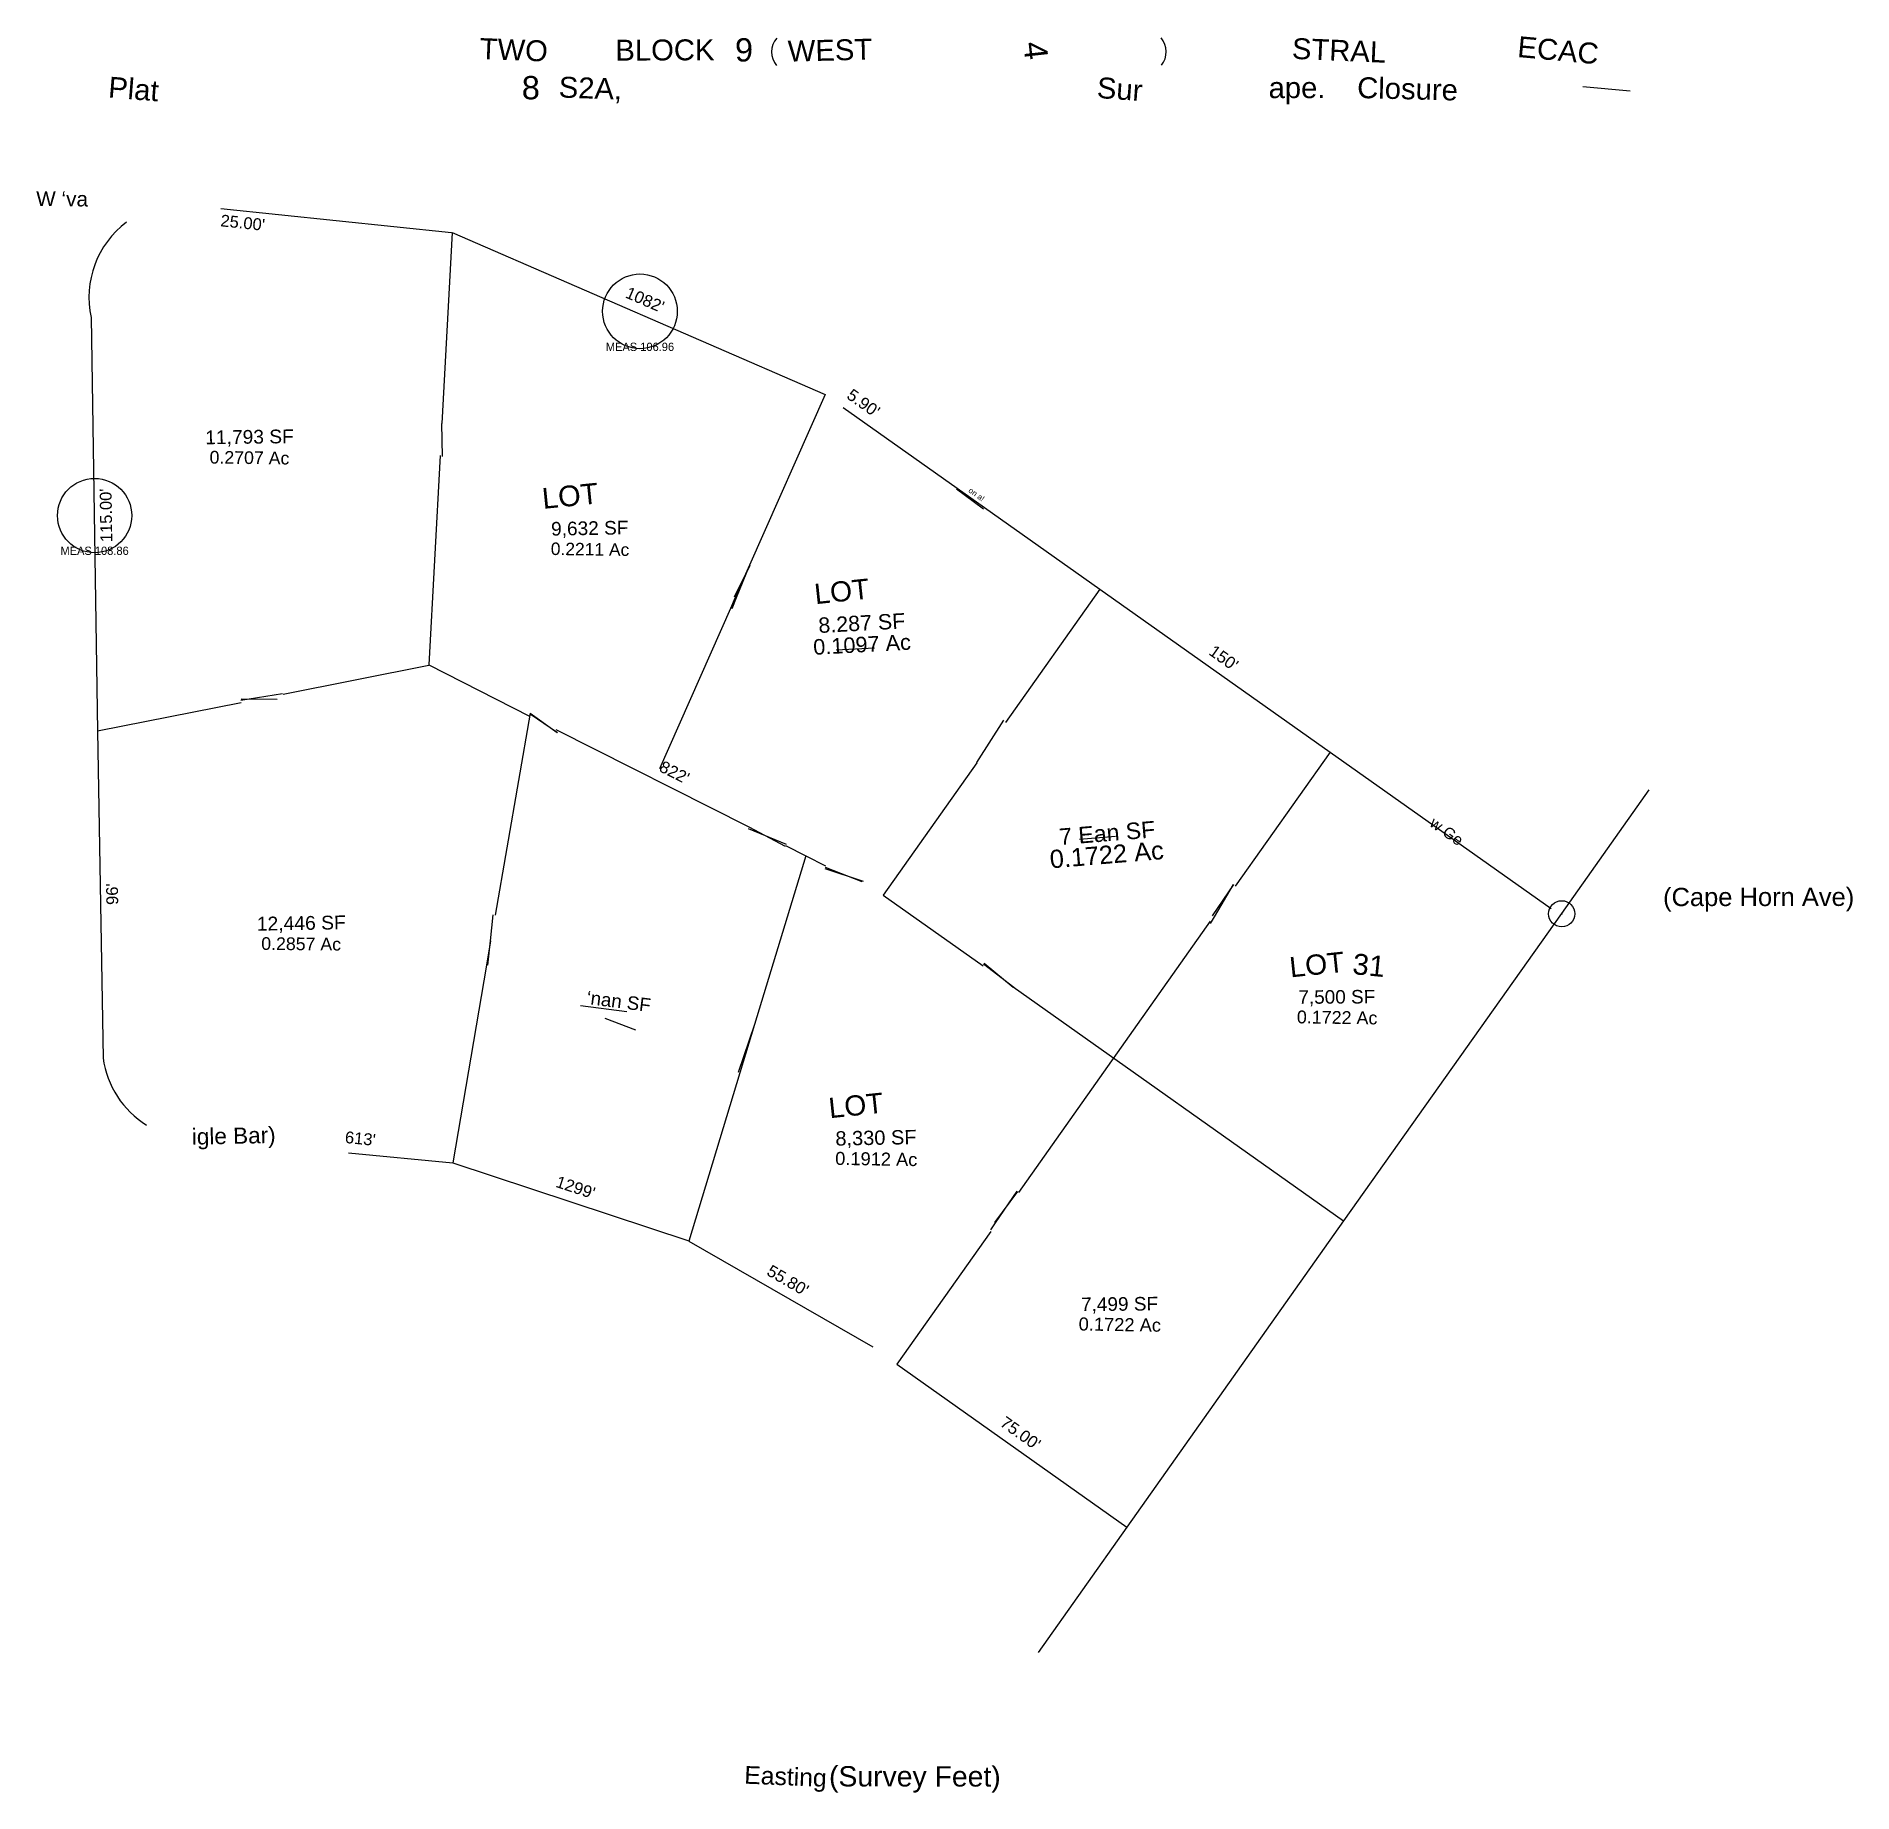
# Model space of a CAD drawing. Header units: feet. Extents: x 108 to 586, y 5 to 467.
import ezdxf
from ezdxf.enums import TextEntityAlignment as Align

# ---------------------------------------------------------------- set-up
doc = ezdxf.new("R2010")
doc.units = ezdxf.units.FT
doc.header["$MEASUREMENT"] = 0
for name, color, linetype in [('PLAT-CURVE', 4, 'CONTINUOUS'), ('PLAT-LINE', 7, 'CONTINUOUS'), ('PLAT-MON', 1, 'CONTINUOUS'), ('PLAT-QA', 1, 'CONTINUOUS'), ('PLAT-TEXT-AREA', 5, 'CONTINUOUS'), ('PLAT-TEXT-DIST', 2, 'CONTINUOUS'), ('PLAT-TEXT-LOTNO', 5, 'CONTINUOUS'), ('PLAT-TEXT-MISC', 9, 'CONTINUOUS')]:
    doc.layers.add(name, color=color, linetype=linetype)
doc.styles.add('PLAT', font='arial.ttf')

msp = doc.modelspace()

# ---------------------------------------------------------------- linework, layer by layer
at = {"layer": 'PLAT-CURVE', "true_color": 0x58a6ff}
for centre, radius, start, end in [((306.74, 462.75), 5.43, 137.9563, -138.787), ((399.34, 462.76), 5.76, -37.801, 39.6708)]:
    msp.add_arc(centre, radius, start, end, dxfattribs=at)
at = {"layer": 'PLAT-CURVE', "true_color": 0xf0883e}
for centre, radius, start, end in [((146.52, 398.16), 24.75, 127.0138, -167.73), ((149.76, 201.34), 24.47, -172.3604, -121.5652)]:
    msp.add_arc(centre, radius, start, end, dxfattribs=at)
at = {"layer": 'PLAT-LINE', "true_color": 0x3b6ca6}
msp.add_line((514.71, 453.67), (527.18, 452.53), dxfattribs=at)
at = {"layer": 'PLAT-LINE', "true_color": 0x254774}
for p, q in [((156.48, 421.56), (217.18, 415.25)), ((217.28, 415.21), (315.39, 372.61)), ((122.34, 392.9), (124.02, 284.06)), ((320.19, 369.23), (350.15, 348.02)), ((357.35, 342.93), (387.69, 321.46)), ((387.69, 321.46), (448.26, 278.59)), ((124.02, 284.06), (125.51, 198.08)), ((448.26, 278.59), (506.42, 237.4)), ((190.04, 173.18), (217.46, 170.58)), ((217.45, 170.51), (279.59, 149.99)), ((279.58, 149.97), (327.93, 122.11)), ((334.25, 117.55), (394.74, 74.72))]:
    msp.add_line(p, q, dxfattribs=at)
at = {"layer": 'PLAT-LINE', "true_color": 0x2f5a90}
for p, q in [((217.28, 415.21), (214.58, 365.03)), ((315.39, 372.61), (295.53, 327.75)), ((290.5, 316.38), (271.82, 274.17)), ((211.15, 301.35), (172.85, 293.74)), ((237.82, 288.82), (228.66, 235.7)), ((310.3, 251.28), (296.84, 206.89)), ((310.3, 251.28), (315.52, 248.66)), ((330.71, 240.99), (356.98, 222.36)), ((364.88, 216.8), (451.8, 155.29))]:
    msp.add_line(p, q, dxfattribs=at)
at = {"layer": 'PLAT-LINE', "true_color": 0x0d1117}
for p, q in [((214.52, 365.04), (214.66, 356.36)), ((350.15, 348.02), (357.35, 342.93)), ((318.31, 305.49), (328.39, 306.03)), ((417.72, 235.28), (416.69, 233.51))]:
    msp.add_line(p, q, dxfattribs=at)
at = {"layer": 'PLAT-LINE', "true_color": 0x2e5a91}
for p, q in [((214.19, 356.62), (211.16, 301.57)), ((304.97, 253.97), (310.3, 251.28))]:
    msp.add_line(p, q, dxfattribs=at)
at = {"layer": 'PLAT-LINE', "true_color": 0x45494f}
msp.add_line((349.98, 347.79), (357.07, 342.52), dxfattribs=at)
at = {"layer": 'PLAT-LINE', "true_color": 0x2e5079}
msp.add_line((295.57, 327.64), (291.53, 319.31), dxfattribs=at)
at = {"layer": 'PLAT-LINE', "true_color": 0x1f3553}
msp.add_line((295.53, 327.75), (291.75, 319.22), dxfattribs=at)
at = {"layer": 'PLAT-LINE', "true_color": 0x15202c}
msp.add_line((295.48, 327.78), (292.02, 319.12), dxfattribs=at)
at = {"layer": 'PLAT-LINE', "true_color": 0x2e5a90}
for p, q in [((387.69, 321.46), (362.87, 286.39)), ((161.82, 291.55), (124.02, 284.06))]:
    msp.add_line(p, q, dxfattribs=at)
at = {"layer": 'PLAT-LINE', "true_color": 0x2d5589}
msp.add_line((291.75, 319.22), (290.5, 316.38), dxfattribs=at)
at = {"layer": 'PLAT-LINE', "true_color": 0x0e141c}
msp.add_line((292.02, 319.12), (290.86, 316.22), dxfattribs=at)
at = {"layer": 'PLAT-LINE', "true_color": 0x2f5b92}
msp.add_line((211.16, 301.57), (237.69, 288.06), dxfattribs=at)
at = {"layer": 'PLAT-LINE', "true_color": 0x182834}
msp.add_line((172.69, 293.93), (161.72, 292.12), dxfattribs=at)
at = {"layer": 'PLAT-LINE', "true_color": 0x12171d}
msp.add_line((171.28, 292.41), (161.83, 292.52), dxfattribs=at)
at = {"layer": 'PLAT-LINE', "true_color": 0x2c5883}
msp.add_line((237.79, 288.66), (245, 283.74), dxfattribs=at)
at = {"layer": 'PLAT-LINE', "true_color": 0x21416d}
msp.add_line((237.82, 288.82), (244.97, 283.71), dxfattribs=at)
at = {"layer": 'PLAT-LINE', "true_color": 0x294876}
msp.add_line((362.36, 286.95), (355.2, 275.87), dxfattribs=at)
at = {"layer": 'PLAT-LINE', "true_color": 0x2e5990}
for p, q in [((244.55, 284.5), (295.31, 258.89)), ((448.26, 278.59), (423.3, 243.34)), ((355.34, 275.78), (330.71, 240.99)), ((416.73, 234.07), (366.26, 162.78)), ((358.98, 152.52), (334.25, 117.55))]:
    msp.add_line(p, q, dxfattribs=at)
at = {"layer": 'PLAT-LINE', "true_color": 0xf85149}
for p, q in [((532.1, 268.65), (509.06, 236.12)), ((509.06, 236.12), (451.8, 155.29)), ((451.8, 155.29), (394.74, 74.72)), ((394.74, 74.72), (371.43, 41.78))]:
    msp.add_line(p, q, dxfattribs=at)
at = {"layer": 'PLAT-LINE', "true_color": 0x1e3554}
msp.add_line((295.15, 258.52), (305.14, 254.39), dxfattribs=at)
at = {"layer": 'PLAT-LINE', "true_color": 0x18283f}
msp.add_line((295.35, 258.95), (304.89, 253.81), dxfattribs=at)
at = {"layer": 'PLAT-LINE', "true_color": 0x31553a}
msp.add_line((382.33, 255.65), (391.83, 256.44), dxfattribs=at)
at = {"layer": 'PLAT-LINE', "true_color": 0x17222c}
msp.add_line((315.31, 247.96), (325.44, 244.63), dxfattribs=at)
at = {"layer": 'PLAT-LINE', "true_color": 0x121c2a}
msp.add_line((315.4, 248.32), (325.05, 244.56), dxfattribs=at)
at = {"layer": 'PLAT-LINE', "true_color": 0x1b2c3e}
msp.add_line((422.82, 243.73), (417.25, 235.55), dxfattribs=at)
at = {"layer": 'PLAT-LINE', "true_color": 0x152431}
msp.add_line((422.7, 243.79), (417.72, 235.28), dxfattribs=at)
at = {"layer": 'PLAT-LINE', "true_color": 0x121f33}
msp.add_line((228.02, 235.78), (227.31, 228.92), dxfattribs=at)
at = {"layer": 'PLAT-LINE', "true_color": 0x2d4c67}
msp.add_line((227.43, 228.91), (226.35, 222.56), dxfattribs=at)
at = {"layer": 'PLAT-LINE', "true_color": 0x1f3642}
msp.add_line((227.31, 228.92), (226.64, 222.51), dxfattribs=at)
at = {"layer": 'PLAT-LINE', "true_color": 0x2f5b91}
for p, q in [((226.35, 222.56), (217.45, 170.51)), ((292.99, 194.2), (279.58, 149.97))]:
    msp.add_line(p, q, dxfattribs=at)
at = {"layer": 'PLAT-LINE', "true_color": 0x1c3352}
msp.add_line((357.09, 222.88), (365.03, 216.74), dxfattribs=at)
at = {"layer": 'PLAT-LINE', "true_color": 0x172d3f}
msp.add_line((357.23, 223.05), (364.91, 216.73), dxfattribs=at)
at = {"layer": 'PLAT-LINE', "true_color": 0x0f161b}
msp.add_line((251.09, 211.89), (263.29, 210.36), dxfattribs=at)
at = {"layer": 'PLAT-LINE', "true_color": 0x10191e}
msp.add_line((257.48, 208.61), (265.5, 205.49), dxfattribs=at)
at = {"layer": 'PLAT-LINE', "true_color": 0x172837}
msp.add_line((296.84, 206.9), (292.57, 194.33), dxfattribs=at)
at = {"layer": 'PLAT-LINE', "true_color": 0x222f40}
msp.add_line((296.84, 206.89), (292.99, 194.2), dxfattribs=at)
at = {"layer": 'PLAT-LINE', "true_color": 0x121e2d}
msp.add_line((366, 162.97), (359.96, 154.89), dxfattribs=at)
at = {"layer": 'PLAT-LINE', "true_color": 0x1d3240}
msp.add_line((365.83, 163.07), (360.16, 154.75), dxfattribs=at)
at = {"layer": 'PLAT-LINE', "true_color": 0x172132}
msp.add_line((360.16, 154.75), (358.91, 152.91), dxfattribs=at)
at = {"layer": 'PLAT-MON'}
msp.add_circle((509.16, 236.05), 3.44, dxfattribs=at)
msp.add_point((509.16, 236.05), dxfattribs=at)
at = {"layer": 'PLAT-QA'}
for centre, radius in [((266.71, 394.51), 9.82), ((123.26, 340.79), 9.76)]:
    msp.add_circle(centre, radius, dxfattribs=at)

# ---------------------------------------------------------------- texts
for s, p in [('MEAS 106.96', (266.71, 386.26)), ('MEAS 108.86', (123.26, 332.62))]:
    msp.add_text(s, height=2.1762, dxfattribs=at).set_placement(p, align=Align.TOP_CENTER)
at = {"layer": 'PLAT-TEXT-AREA', "style": 'PLAT'}
for s, height, rotation, p in [('ECAC', 5.504, 354.7696, (508.23, 463.19)), ('11,793 SF', 3.61, 0.7483, (164.01, 361.5)), ('0.2707 Ac', 3.336, 359.2864, (164, 356.02)), ('9,632 SF', 3.588, 1.0013, (253.5, 337.48)), ('0.2211 Ac', 3.283, 359.2695, (253.58, 331.94)), ('8.287 SF', 4.033, 3.1003, (325.05, 312.53)), ('0.1097 Ac', 4.086, 3.1003, (325.12, 306.88)), ('7 Ean SF', 4.348, 4.715, (389.59, 257.3)), ('0.1722 Ac', 4.772, 4.715, (389.47, 251.6)), ('12,446 SF', 3.633, 0.9889, (177.62, 233.61)), ('0.2857 Ac', 3.337, 359.493, (177.59, 228.14)), ('‘nan SF', 3.525, 352.8323, (261.12, 213.03)), ('7,500 SF', 3.564, 0.3399, (450, 214.2)), ('0.1722 Ac', 3.367, 359.1949, (450.09, 208.78)), ('8,330 SF', 3.764, 1.0721, (328.78, 177.15)), ('0.1912 Ac', 3.436, 359.1443, (328.87, 171.56)), ('7,499 SF', 3.576, 0.5778, (392.85, 133.42)), ('0.1722 Ac', 3.443, 359.1307, (392.93, 128))]:
    msp.add_text(s, height=height, rotation=rotation, dxfattribs=at).set_placement(p, align=Align.MIDDLE_CENTER)
at = {"layer": 'PLAT-TEXT-DIST', "style": 'PLAT'}
for s, rotation, p in [("25.00'", 354.064, (162.39, 419.38)), ("115.00'", 90.8866, (124.7, 340.82)), ("96'", 90.9891, (126.32, 241.18))]:
    msp.add_text(s, height=3.109, rotation=rotation, dxfattribs=at).set_placement(p, align=Align.TOP_CENTER)
for s, rotation, p in [("1082'", 336.5312, (267.05, 395.29)), ("5.90'", 324.7141, (324.08, 368.37)), ("150'", 324.712, (418.84, 301.32)), ("822'", 333.2286, (274.68, 271.04)), ("613'", 354.5878, (192.93, 174.47)), ("1299'", 341.7241, (249.01, 161.73)), ("55.80'", 330.0533, (304.39, 137.47)), ("75.00'", 324.6944, (365.38, 97.41))]:
    msp.add_text(s, height=3.109, rotation=rotation, dxfattribs=at).set_placement(p, align=Align.BOTTOM_CENTER)
at = {"layer": 'PLAT-TEXT-LOTNO', "style": 'PLAT'}
for s, p in [('9', (294.08, 463.29)), ('8', (238, 453.34))]:
    msp.add_text(s, height=6.12, dxfattribs=at).set_placement(p, align=Align.MIDDLE_CENTER)
for s, height, rotation, p in [('4', 6.12, 276.3849, (370.83, 463.12)), ('31', 5.476, 354.4638, (458.46, 222.53))]:
    msp.add_text(s, height=height, rotation=rotation, dxfattribs=at).set_placement(p, align=Align.MIDDLE_CENTER)
at = {"layer": 'PLAT-TEXT-MISC', "style": 'PLAT'}
for s, height, rotation, p in [('TWO', 5.504, 357.6963, (233.52, 463.29)), ('BLOCK', 5.504, 0.2712, (273.27, 463.26)), ('WEST', 5.504, 1.4803, (316.69, 463.21)), ('STRAL', 5.504, 357.5893, (450.6, 463.16)), ('Plat', 5.504, 355.4441, (133.52, 452.99)), ('S2A,', 5.504, 358.0391, (253.69, 453.23)), ('Sur', 5.504, 356.0303, (392.92, 452.98)), ('Closure', 5.504, 358.5423, (468.61, 453.04)), ('W ‘va', 3.907, 359.5024, (114.71, 424.1)), ('LOT', 5.454, 5.7043, (248.34, 345.99)), ('on a!', 1.474, 324.7141, (355.25, 346.35)), ('LOT', 5.327, 5.9851, (319.79, 320.87)), ('w Ge', 2.927, 324.6713, (478.91, 257.73)), ('(Cape Horn Ave)', 4.7986, 0.0558, (560.96, 240.49)), ('LOT', 5.33, 6.0045, (444.76, 222.71)), ('LOT', 5.321, 5.9549, (323.54, 185.66)), ('igle Bar)', 4.237, 1.275, (159.85, 177.66)), ('Easting', 4.653, 357.7701, (305, 9.16)), ('(Survey Feet)', 5.338, 359.9454, (339.02, 9.17))]:
    msp.add_text(s, height=height, rotation=rotation, dxfattribs=at).set_placement(p, align=Align.MIDDLE_CENTER)
msp.add_text('ape.', height=5.504, dxfattribs=at).set_placement((439.54, 453.34), align=Align.MIDDLE_CENTER)

doc.saveas('drawing.dxf')
